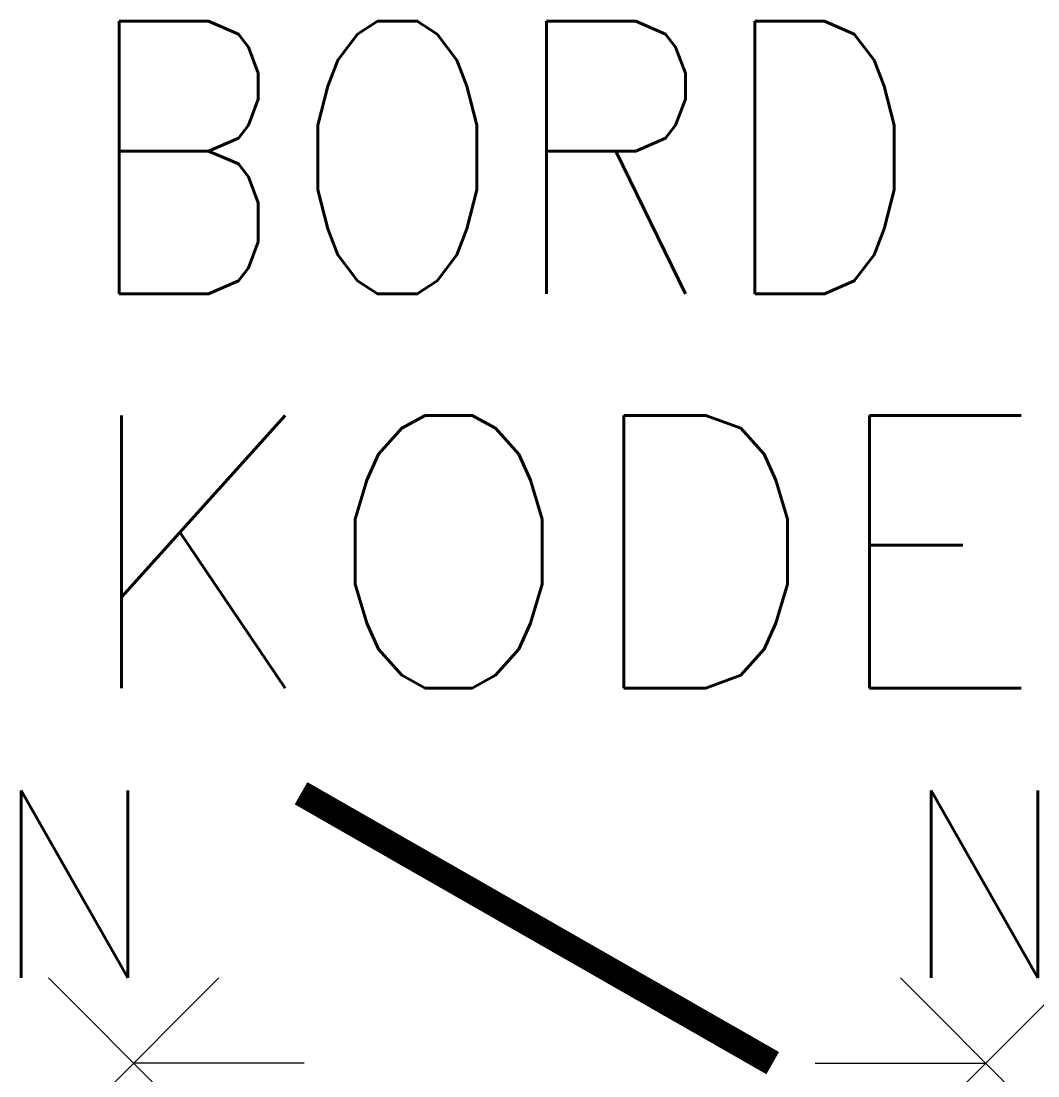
# Model space of a CAD drawing. Extents: x 188.7 to 200.6, y 239.8 to 252.2.
import ezdxf
from ezdxf.enums import TextEntityAlignment as Align

# ---------------------------------------------------------------- set-up
doc = ezdxf.new("R2010")
doc.units = 0
doc.header["$LTSCALE"] = 6
doc.header["$PDMODE"] = 3
for name, color, linetype in [('1', 7, 'CONTINUOUS'), ('10', 1, 'CONTINUOUS'), ('11', 3, 'CONTINUOUS'), ('12', 2, 'CONTINUOUS'), ('C', 7, 'CONTINUOUS')]:
    doc.layers.add(name, color=color, linetype=linetype)
doc.styles.get("Standard").update_dxf_attribs({"font": 'simplex', "width": 0.85})

msp = doc.modelspace()

# ---------------------------------------------------------------- linework, layer by layer
at = {"layer": '1', "color": 0}
for p, q in [((192, 240), (190, 240)), ((198, 240), (200, 240))]:
    msp.add_line(p, q, dxfattribs=at)
at = {"layer": '1', "color": 0, "const_width": 0.3}
msp.add_lwpolyline([(197.5, 240), (191.965, 243.166)], dxfattribs=at)
at = {"layer": 'C', "color": 0}
for p in [(190, 240), (200, 240)]:
    msp.add_point(p, dxfattribs=at)

# ---------------------------------------------------------------- texts
at = {"layer": '10', "color": 0, "width": 0.95}
msp.add_attdef('N', text='', height=2.2, dxfattribs=at).set_placement((190.292, 241), align=Align.RIGHT)
msp.add_attdef('N', (199, 241), '', height=2.2, dxfattribs=at)
at = {"layer": '11', "color": 0, "width": 0.85}
msp.add_attdef('BORD', (189.365, 249.025), '', height=3.2, dxfattribs=at)
at = {"layer": '12', "color": 0}
msp.add_attdef('KODE', text='', height=3.2, dxfattribs=at).set_placement((195, 246), align=Align.MIDDLE)

doc.saveas('drawing.dxf')
